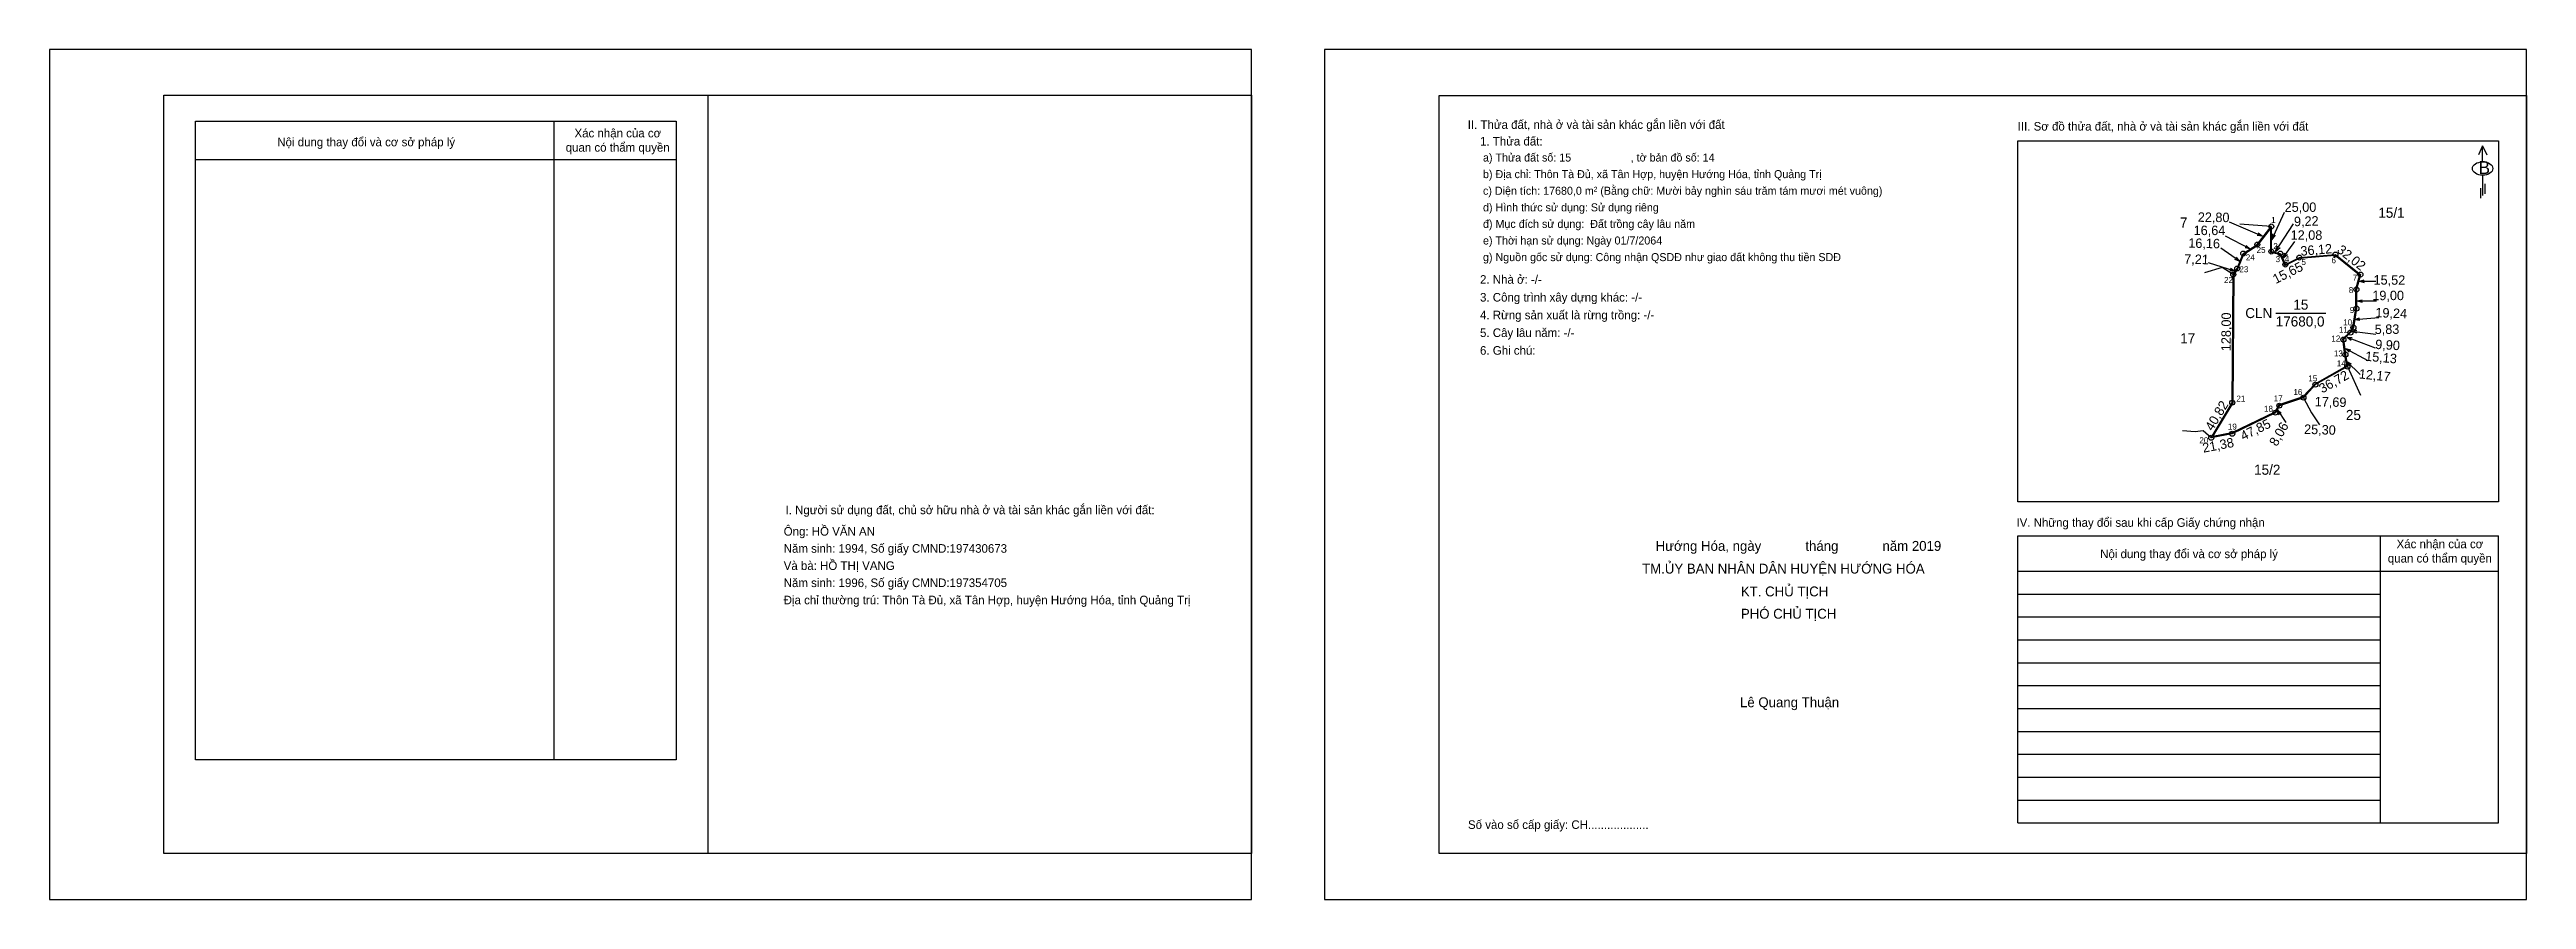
# Model space of a CAD drawing. Extents: x 551622 to 554097, y 1840329 to 1841178.
import ezdxf

# ---------------------------------------------------------------- set-up
doc = ezdxf.new("R2010")
doc.units = 0
for name, color, linetype in [('Level 1', 7, 'Continuous'), ('Level 11', 7, 'Continuous'), ('Level 12', 7, 'Continuous'), ('Level 13', 7, 'Continuous'), ('Level 14', 7, 'Continuous'), ('Level 15', 7, 'Continuous'), ('Level 16', 7, 'Continuous'), ('Level 17', 7, 'Continuous'), ('Level 18', 7, 'Continuous'), ('Level 19', 7, 'Continuous'), ('Level 2', 7, 'Continuous'), ('Level 3', 7, 'Continuous'), ('Level 4', 7, 'Continuous'), ('Level 5', 7, 'Continuous'), ('Level 6', 7, 'Continuous'), ('Level 8', 7, 'Continuous')]:
    doc.layers.add(name, color=color, linetype=linetype)

msp = doc.modelspace()

# ---------------------------------------------------------------- linework, layer by layer
at = {"layer": 'Level 1'}
for p, q in [((551768.3, 1841106.3), (552248.5, 1841106.3)), ((551768.3, 1840468.2), (551768.3, 1841106.3)), ((552248.5, 1841106.3), (552248.5, 1840468.2)), ((551768.3, 1841068), (552248.5, 1841068)), ((553588.9, 1840692), (554069.1, 1840692)), ((553950.6, 1840692), (553950.6, 1840405.2)), ((553588.9, 1840656.7), (554069.1, 1840656.7)), ((553588.9, 1840633.8), (553950.6, 1840633.8)), ((553588.9, 1840611), (553950.6, 1840611)), ((553588.9, 1840588.1), (553950.6, 1840588.1)), ((553588.9, 1840565.2), (553950.6, 1840565.2)), ((553588.9, 1840542.4), (553950.6, 1840542.4)), ((553588.9, 1840519.5), (553950.6, 1840519.5)), ((553588.9, 1840496.6), (553950.6, 1840496.6)), ((553588.9, 1840473.8), (553950.6, 1840473.8)), ((553588.9, 1840450.9), (553950.6, 1840450.9)), ((553588.9, 1840428), (553950.6, 1840428))]:
    msp.add_line(p, q, dxfattribs=at)
for points in [[(552126.4, 1841106.3), (552126.4, 1840468.2)], [(553588.9, 1840405.2), (553588.9, 1840692)], [(554069.1, 1840405.2), (554069.1, 1840692)], [(552248.5, 1840468.2), (551768.3, 1840468.2)]]:
    msp.add_lwpolyline(points, dxfattribs=at)
at = {"layer": 'Level 11'}
for centre in [(553842, 1841001), (553814, 1840974), (553828, 1840983), (553842, 1840976), (553851, 1840974), (553870, 1840970), (553906, 1840973), (553804, 1840953), (553808, 1840959), (553856, 1840963), (553931, 1840953), (553927, 1840938), (553927, 1840919), (553921, 1840895), (553924, 1840900), (553914, 1840888), (553916, 1840873), (553918, 1840861), (553803, 1840825), (553850, 1840822), (553874, 1840830), (553886, 1840843), (553846, 1840815), (553782, 1840790), (553803, 1840794)]:
    msp.add_circle(centre, 2.5, dxfattribs=at)
at = {"layer": 'Level 12'}
for p, q in [((553842, 1841001), (553810.6, 1841003.3)), ((553793, 1840960), (553775.3, 1840954.8)), ((553804, 1840953), (553793, 1840960)), ((553918, 1840861), (553931.2, 1840832.4)), ((553874, 1840830), (553882, 1840815)), ((553766, 1840796), (553753.2, 1840796.9)), ((553774, 1840797), (553766, 1840796)), ((553782, 1840790), (553774, 1840797)), ((553882, 1840815), (553890, 1840803)), ((553890, 1840803), (553890, 1840802.9))]:
    msp.add_line(p, q, dxfattribs=at)
at = {"layer": 'Level 14'}
msp.add_line((553846.4, 1840914.5), (553896.6, 1840914.5), dxfattribs=at)
at = {"layer": 'Level 16'}
msp.add_lwpolyline([(553931, 1840953), (553927, 1840938), (553927, 1840919), (553924, 1840900), (553921, 1840895), (553914, 1840888), (553916, 1840873), (553918, 1840861), (553886, 1840843), (553874, 1840830), (553850, 1840822), (553846, 1840815), (553803, 1840794), (553782, 1840790), (553803, 1840825), (553804, 1840953), (553808, 1840959), (553814, 1840974), (553828, 1840983), (553842, 1841001), (553842, 1840976), (553851, 1840974), (553856, 1840963), (553870, 1840970), (553906, 1840973), (553931, 1840953)], dxfattribs=at)
at = {"layer": 'Level 17'}
msp.add_lwpolyline([(553930.1, 1840952.7), (553926.2, 1840938.1), (553926.2, 1840919.1), (553923.2, 1840900.3), (553920.4, 1840895.5), (553913.2, 1840888.3), (553915.2, 1840872.9), (553917.1, 1840861.4), (553885.5, 1840843.6), (553873.6, 1840830.7), (553849.5, 1840822.7), (553845.4, 1840815.6), (553802.7, 1840794.8), (553783.6, 1840791.1), (553803.8, 1840824.8), (553804.8, 1840952.8), (553808.7, 1840958.6), (553814.6, 1840973.5), (553828.5, 1840982.4), (553841.2, 1840998.7), (553841.2, 1840975.4), (553850.4, 1840973.3), (553855.6, 1840961.9), (553870.2, 1840969.2), (553905.7, 1840972.2)], close=True, dxfattribs=at)
at = {"layer": 'Level 19'}
for p, q in [((553832.9, 1840991.4), (553800.2, 1841005.3)), ((553842.4, 1840987.8), (553855.3, 1841015.2)), ((553846.3, 1840975.9), (553864.2, 1841003.7)), ((553810.3, 1840966.4), (553791.7, 1840979.4)), ((553820.6, 1840978.7), (553796.3, 1840991.4)), ((553810.3, 1840966.4), (553807.1, 1840970.2)), ((553820.6, 1840978.7), (553815.7, 1840979.8)), ((553820.6, 1840978.7), (553816.9, 1840982.1)), ((553832.9, 1840991.4), (553827.9, 1840992.1)), ((553832.9, 1840991.4), (553828.9, 1840994.4)), ((553842.4, 1840987.8), (553843.5, 1840993.7)), ((553842.4, 1840987.8), (553846.3, 1840992.4)), ((553846.3, 1840975.9), (553848.2, 1840981.6)), ((553846.3, 1840975.9), (553850.8, 1840979.9)), ((553853.4, 1840969.2), (553865.5, 1840986.1)), ((553853.4, 1840969.2), (553855.5, 1840974.8)), ((553853.4, 1840969.2), (553858, 1840973)), ((553805.4, 1840956.3), (553779.3, 1840964.7)), ((553805.4, 1840956.3), (553800.4, 1840956.6)), ((553805.4, 1840956.3), (553801.2, 1840959)), ((553810.3, 1840966.4), (553805.6, 1840968.1)), ((553930.1, 1840946.4), (553934.9, 1840947.7)), ((553930.1, 1840946.4), (553946.3, 1840946.4)), ((553930.1, 1840946.4), (553934.9, 1840945.1)), ((553927.7, 1840926.6), (553932.6, 1840927.9)), ((553927.7, 1840926.6), (553947.1, 1840926.6)), ((553927.7, 1840926.6), (553932.6, 1840925.3)), ((553922.5, 1840896.6), (553927.5, 1840897.3)), ((553922.5, 1840896.6), (553946.4, 1840893.5)), ((553922.5, 1840896.6), (553927.2, 1840894.7)), ((553925.5, 1840908.2), (553949.4, 1840910.2)), ((553925.5, 1840908.2), (553930.2, 1840909.9)), ((553925.5, 1840908.2), (553930.5, 1840907.3)), ((553916.2, 1840879), (553938.3, 1840867)), ((553916.2, 1840879), (553919.8, 1840875.6)), ((553916.2, 1840879), (553921.1, 1840877.8)), ((553917.9, 1840890.5), (553945.8, 1840879.9)), ((553917.9, 1840890.5), (553921.9, 1840887.6)), ((553917.9, 1840890.5), (553922.9, 1840890)), ((553917.4, 1840866.2), (553930.9, 1840853.1)), ((553917.4, 1840866.2), (553919.9, 1840861.9)), ((553917.4, 1840866.2), (553921.7, 1840863.8)), ((553848, 1840817.8), (553856.4, 1840805.1)), ((553848, 1840817.8), (553849.6, 1840813)), ((553848, 1840817.8), (553851.7, 1840814.5))]:
    msp.add_line(p, q, dxfattribs=at)
at = {"layer": 'Level 2'}
for p, q in [((553010.6, 1841132), (554096.9, 1841132)), ((553010.6, 1840374.5), (553010.6, 1841132)), ((553588.9, 1840725.9), (553588.9, 1841086.4)), ((553588.9, 1841086.4), (554069.1, 1841086.4)), ((554069.1, 1841086.4), (554069.1, 1840725.9)), ((554069.1, 1840725.9), (553588.9, 1840725.9))]:
    msp.add_line(p, q, dxfattribs=at)
msp.add_lwpolyline([(552823.1, 1840374.5), (551736.8, 1840374.5), (551736.8, 1841132.1), (552823.1, 1841132.1)], close=True, dxfattribs=at)
for points in [[(552280, 1841132.1), (552280, 1840374.5)], [(554096.9, 1841132), (554096.9, 1840374.5), (553010.6, 1840374.5)]]:
    msp.add_lwpolyline(points, dxfattribs=at)
at = {"layer": 'Level 3'}
msp.add_lwpolyline([(551622.5, 1841177.8), (551622.5, 1840328.8), (552823.1, 1840328.8), (552823.1, 1841177.8)], close=True, dxfattribs=at)
at = {"layer": 'Level 4'}
msp.add_lwpolyline([(552896.3, 1841177.8), (552896.3, 1840328.8), (554096.9, 1840328.8), (554096.9, 1841177.8)], close=True, dxfattribs=at)
at = {"layer": 'Level 5'}
for p, q in [((554053, 1841081.7), (554048.9, 1841072.6)), ((554053, 1841065.6), (554053, 1841081.7)), ((554053, 1841081.7), (554057.2, 1841072.6)), ((554053.1, 1841052.2), (554053.1, 1841031.8)), ((554050.9, 1841039.4), (554050.9, 1841029.4)), ((554055.4, 1841043.7), (554055.4, 1841033.7)), ((553588.9, 1840405.2), (554069.1, 1840405.2))]:
    msp.add_line(p, q, dxfattribs=at)
msp.add_ellipse((554053.1, 1841058.9), major_axis=(10.2, 0), ratio=0.655849, dxfattribs=at)

# ---------------------------------------------------------------- texts
at = {"layer": 'Level 1'}
for s, height, p in [('Xác nhận của cơ ', 8.576, (552146.9, 1841090)), ('Nội dung thay đổi và cơ sở pháp lý', 8.576, (551850, 1841081.1)), ('quan có thẩm quyền', 8.576, (552138.1, 1841075.7)), ('I. Người sử dụng đất, chủ sở hữu nhà ở và tài sản khác gắn liền với đất:', 8.576, (552357.7, 1840713.6)), ('IV. Những thay đổi sau khi cấp Giấy chứng nhận', 8.576, (553587.4, 1840701)), ('Nội dung thay đổi và cơ sở pháp lý', 8.576, (553671, 1840669.7)), ('quan có thẩm quyền', 8.576, (553958.4, 1840665.3)), ('Xác nhận của cơ ', 8.576, (553967.1, 1840679.6)), ('Lê Quang Thuận', 9.873, (553311.2, 1840520.8))]:
    msp.add_text(s, height=height, dxfattribs=at).set_placement(p)
at = {"layer": 'Level 13'}
for s, height, p in [('7', 10.1, (553750.7, 1840999.9)), ('17', 10.08, (553751, 1840884.3)), ('25', 10.08, (553916.5, 1840807.7))]:
    msp.add_text(s, height=height, dxfattribs=at).set_placement(p)
at = {"layer": 'Level 14'}
for s, p in [('15', (553864, 1840917.9)), ('CLN', (553816, 1840909.5)), ('17680,0', (553846.4, 1840901.1))]:
    msp.add_text(s, height=10.08, dxfattribs=at).set_placement(p)
at = {"layer": 'Level 15'}
for s, rotation, p in [('25,00', 360, (553855.3, 1841015.6)), ('16,64', 0.0269, (553764.4, 1840992.4)), ('22,80', 359.2402, (553768.5, 1841005.7)), ('12,08', 359.9831, (553861.3, 1840987.7)), ('9,22', 1.7876, (553864.8, 1841001.2)), ('7,21', 358.4248, (553754.9, 1840963.9)), ('16,16', 358.8092, (553759, 1840979.8)), ('36,12', 4.7636, (553871.5, 1840971.7)), ('32,02', 321.3402, (553906.8, 1840976.1)), ('15,65', 26.5651, (553846.4, 1840943.5)), ('15,52', 359.5012, (553944.1, 1840943)), ('128,00', 89.5524, (553801.4, 1840876.4)), ('5,83', 0.2821, (553945.3, 1840893.6)), ('19,24', 357.6934, (553945.8, 1840910.4)), ('15,13', 354.969, (553935.5, 1840866.9)), ('9,90', 356.8391, (553945.6, 1840878.7)), ('36,72', 29.3578, (553892.9, 1840834.1)), ('12,17', 354.1635, (553929.1, 1840849.3)), ('40,82', 59.0362, (553783.3, 1840796.1)), ('17,69', 358.5584, (553885.3, 1840821.4)), ('47,85', 26.0296, (553814, 1840786.9)), ('8,06', 60.2551, (553847.5, 1840780.7)), ('25,30', 358.094, (553874.6, 1840793.9)), ('21,38', 10.7843, (553774.2, 1840775))]:
    msp.add_text(s, height=9.45, rotation=rotation, dxfattribs=at).set_placement(p)
msp.add_text('19,00', height=9.45, dxfattribs=at).set_placement((553942.9, 1840927.4))
at = {"layer": 'Level 18'}
for s, p in [('1', (553841.8, 1841004.5)), ('24', (553816.5, 1840967.1)), ('25', (553827.3, 1840974.6)), ('2', (553844, 1840978.4)), ('3', (553846.3, 1840965.4)), ('4', (553855.5, 1840965.5)), ('6', (553902.1, 1840964.3)), ('22', (553794.8, 1840944.6)), ('23', (553810.1, 1840955.3)), ('5', (553872.1, 1840962.5)), ('7', (553923.4, 1840947)), ('8', (553919.4, 1840934.5)), ('11', (553909.5, 1840894.8)), ('10', (553913.8, 1840902.2)), ('9', (553920.4, 1840914.5)), ('12', (553902, 1840886.1)), ('13', (553904.5, 1840871.2)), ('15', (553879, 1840846.3)), ('14', (553907.4, 1840861.2)), ('21', (553807.1, 1840826.1)), ('18', (553834.7, 1840815.9)), ('17', (553844.4, 1840826.3)), ('16', (553864.1, 1840832.6)), ('19', (553798.6, 1840798.1)), ('20', (553770.1, 1840784.5))]:
    msp.add_text(s, height=6, dxfattribs=at).set_placement(p)
at = {"layer": 'Level 5'}
for s, height, p in [('II. Thửa đất, nhà ở và tài sản khác gắn liền với đất', 8.576, (553039.2, 1841098.5)), ('III. Sơ đồ thửa đất, nhà ở và tài sản khác gắn liền với đất', 8.576, (553588.6, 1841096.8)), ('B', 12.9, (554049, 1841053.4)), ('Hướng Hóa, ngày            tháng            năm 2019', 9.873, (553226.9, 1840677)), ('TM.ỦY BAN NHÂN DÂN HUYỆN HƯỚNG HÓA', 9.873, (553213.4, 1840654.3)), ('KT. CHỦ TỊCH', 9.873, (553312.1, 1840631.5)), ('PHÓ CHỦ TỊCH', 9.873, (553312.1, 1840609.2)), ('Số vào sổ cấp giấy: CH...................', 8.576, (553039.5, 1840399.2))]:
    msp.add_text(s, height=height, dxfattribs=at).set_placement(p)
at = {"layer": 'Level 6'}
for s, height, p in [('1. Thửa đất: ', 8.576, (553051.5, 1841081.9)), (' a) Thửa đất số: 15                    , tờ bản đồ số: 14', 8.004, (553051.5, 1841065.9)), (' b) Địa chỉ: Thôn Tà Đủ, xã Tân Hợp, huyện Hướng Hóa, tỉnh Quảng Trị', 8.004, (553051.5, 1841049.3)), (' c) Diện tích: 17680,0 m² (Bằng chữ: Mười bảy nghìn sáu trăm tám mươi mét vuông)', 8.004, (553051.5, 1841032.7)), (' d) Hình thức sử dụng: Sử dụng riêng', 8.004, (553051.5, 1841016.1)), (' đ) Mục đích sử dụng:  Đất trồng cây lâu năm', 8.004, (553051.5, 1840999.6)), (' e) Thời hạn sử dụng: Ngày 01/7/2064', 8.004, (553051.5, 1840983)), (' g) Nguồn gốc sử dụng: Công nhận QSDĐ như giao đất không thu tiền SDĐ', 8.004, (553051.5, 1840966.4)), ('2. Nhà ở: -/-', 8.576, (553051.5, 1840943.8)), ('3. Công trình xây dựng khác: -/-', 8.576, (553051.5, 1840926)), ('4. Rừng sản xuất là rừng trồng: -/-', 8.576, (553051.5, 1840908.3)), ('5. Cây lâu năm: -/-', 8.576, (553051.5, 1840890.6)), ('6. Ghi chú:', 8.576, (553051.5, 1840872.9)), ('Ông: HỒ VĂN AN', 8.576, (552355.9, 1840692.2)), ('Năm sinh: 1994, Số giấy CMND:197430673', 8.576, (552355.9, 1840675.1)), ('Và bà: HỒ THỊ VANG', 8.576, (552355.9, 1840657.9)), ('Năm sinh: 1996, Số giấy CMND:197354705', 8.576, (552355.9, 1840640.8)), ('Địa chỉ thường trú: Thôn Tà Đủ, xã Tân Hợp, huyện Hướng Hóa, tỉnh Quảng Trị', 8.576, (552355.9, 1840623.6))]:
    msp.add_text(s, height=height, dxfattribs=at).set_placement(p)
at = {"layer": 'Level 8'}
for s, p in [('15/1', (553948.9, 1841009.7)), ('15/2', (553824.8, 1840753))]:
    msp.add_text(s, height=10.08, dxfattribs=at).set_placement(p)

doc.saveas('drawing.dxf')
